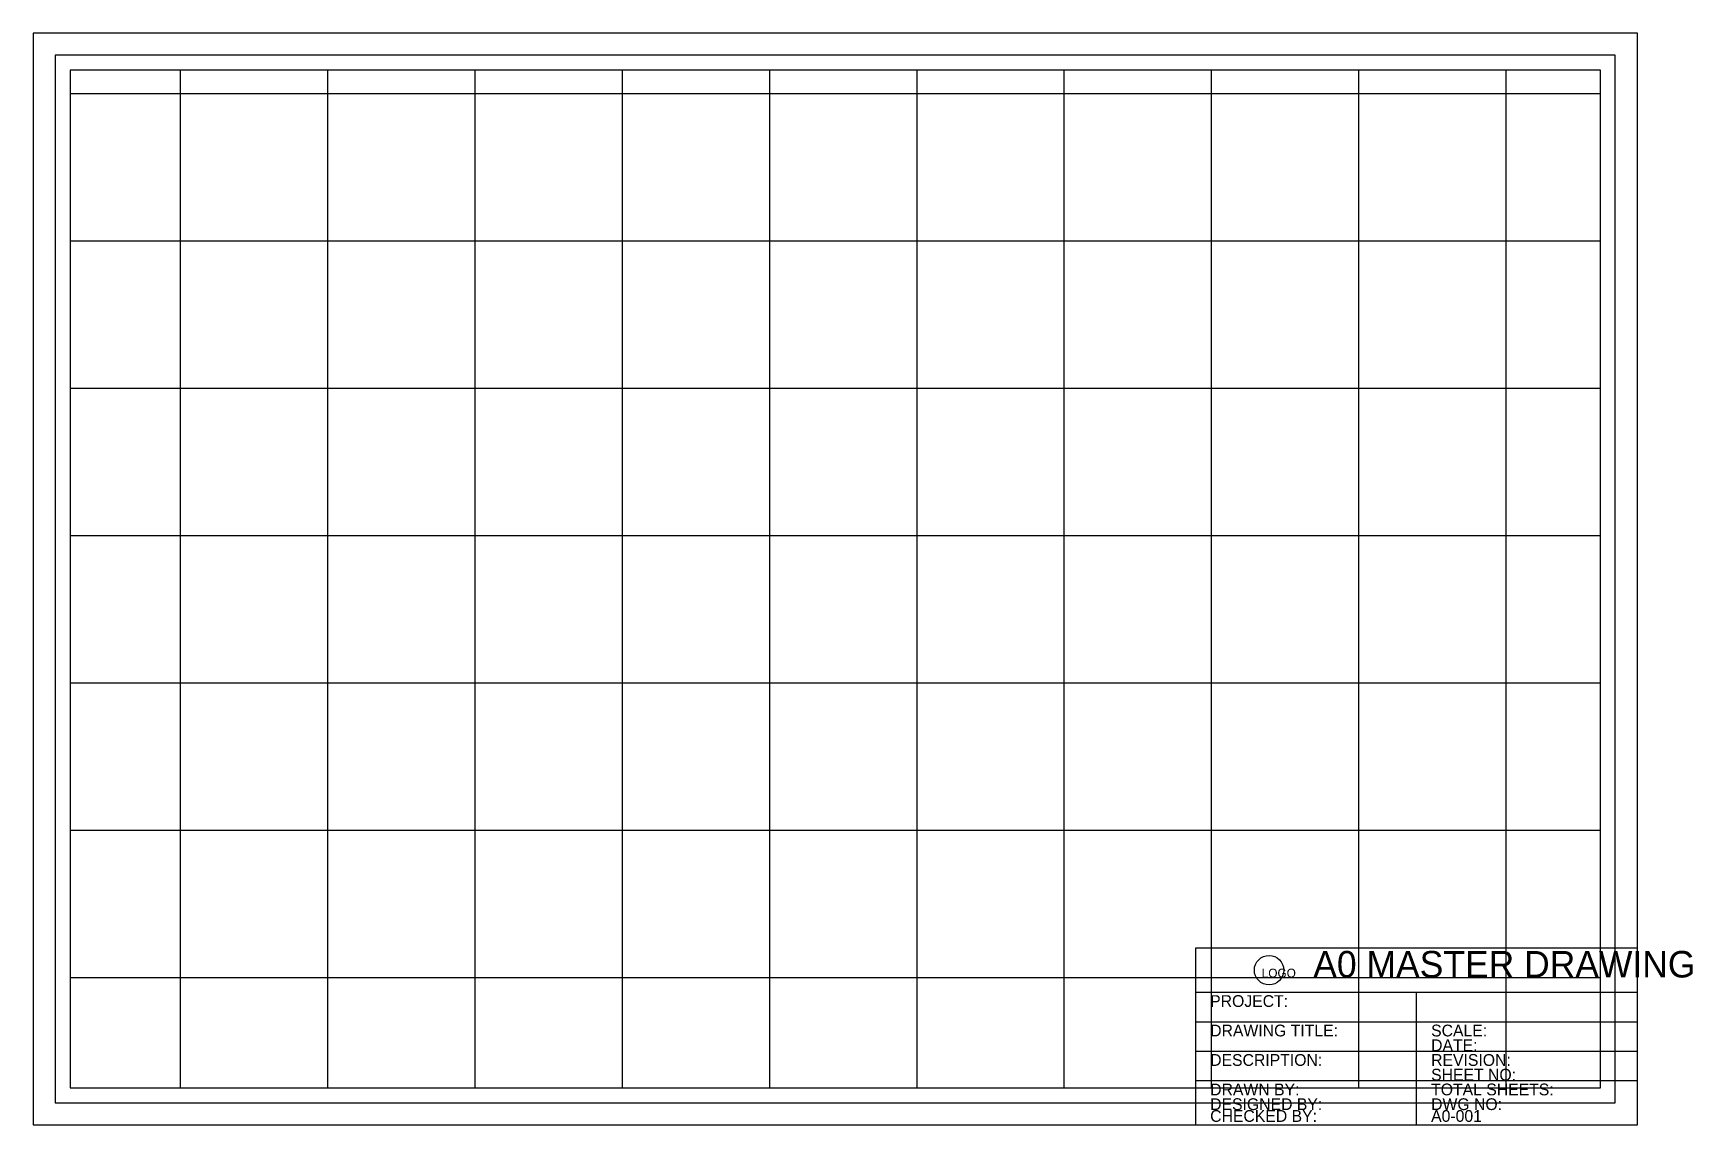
# Model space of a CAD drawing. Header units: millimetres. Extents: x 50 to 1177, y 50 to 791.
import ezdxf

# ---------------------------------------------------------------- set-up
doc = ezdxf.new("R2010")
doc.units = ezdxf.units.MM

msp = doc.modelspace()

# ---------------------------------------------------------------- linework, layer by layer
for p, q in [((150, 75), (150, 766)), ((250, 75), (250, 766)), ((350, 75), (350, 766)), ((450, 75), (450, 766)), ((550, 75), (550, 766)), ((650, 75), (650, 766)), ((750, 75), (750, 766)), ((850, 75), (850, 766)), ((950, 75), (950, 766)), ((1050, 75), (1050, 766)), ((75, 750), (1114, 750)), ((75, 650), (1114, 650)), ((75, 550), (1114, 550)), ((75, 450), (1114, 450)), ((75, 350), (1114, 350)), ((75, 250), (1114, 250)), ((75, 150), (1114, 150)), ((839, 140), (1139, 140)), ((989, 50), (989, 140)), ((839, 120), (1139, 120)), ((839, 100), (1139, 100)), ((839, 80), (1139, 80))]:
    msp.add_line(p, q)
for points in [[(50, 50), (1139, 50), (1139, 791), (50, 791), (50, 50)], [(65, 65), (1124, 65), (1124, 776), (65, 776), (65, 65)], [(75, 75), (1114, 75), (1114, 766), (75, 766), (75, 75)], [(839, 50), (1139, 50), (1139, 170), (839, 170), (839, 50)]]:
    msp.add_lwpolyline(points)
msp.add_circle((889, 155), 10)

# ---------------------------------------------------------------- texts
for s, height, p in [('A0 MASTER DRAWING', 18, (919, 150)), ('LOGO', 6, (884, 150)), ('PROJECT:', 8, (849, 130)), ('DRAWING TITLE:', 8, (849, 110)), ('SCALE:', 8, (999, 110)), ('DATE:', 8, (999, 100)), ('DESCRIPTION:', 8, (849, 90)), ('REVISION:', 8, (999, 90)), ('SHEET NO:', 8, (999, 80)), ('DRAWN BY:', 8, (849, 70)), ('DESIGNED BY:', 8, (849, 60)), ('TOTAL SHEETS:', 8, (999, 70)), ('DWG NO:', 8, (999, 60)), ('CHECKED BY:', 8, (849, 52)), ('A0-001', 8, (999, 52))]:
    msp.add_text(s, height=height).set_placement(p)

doc.saveas('drawing.dxf')
